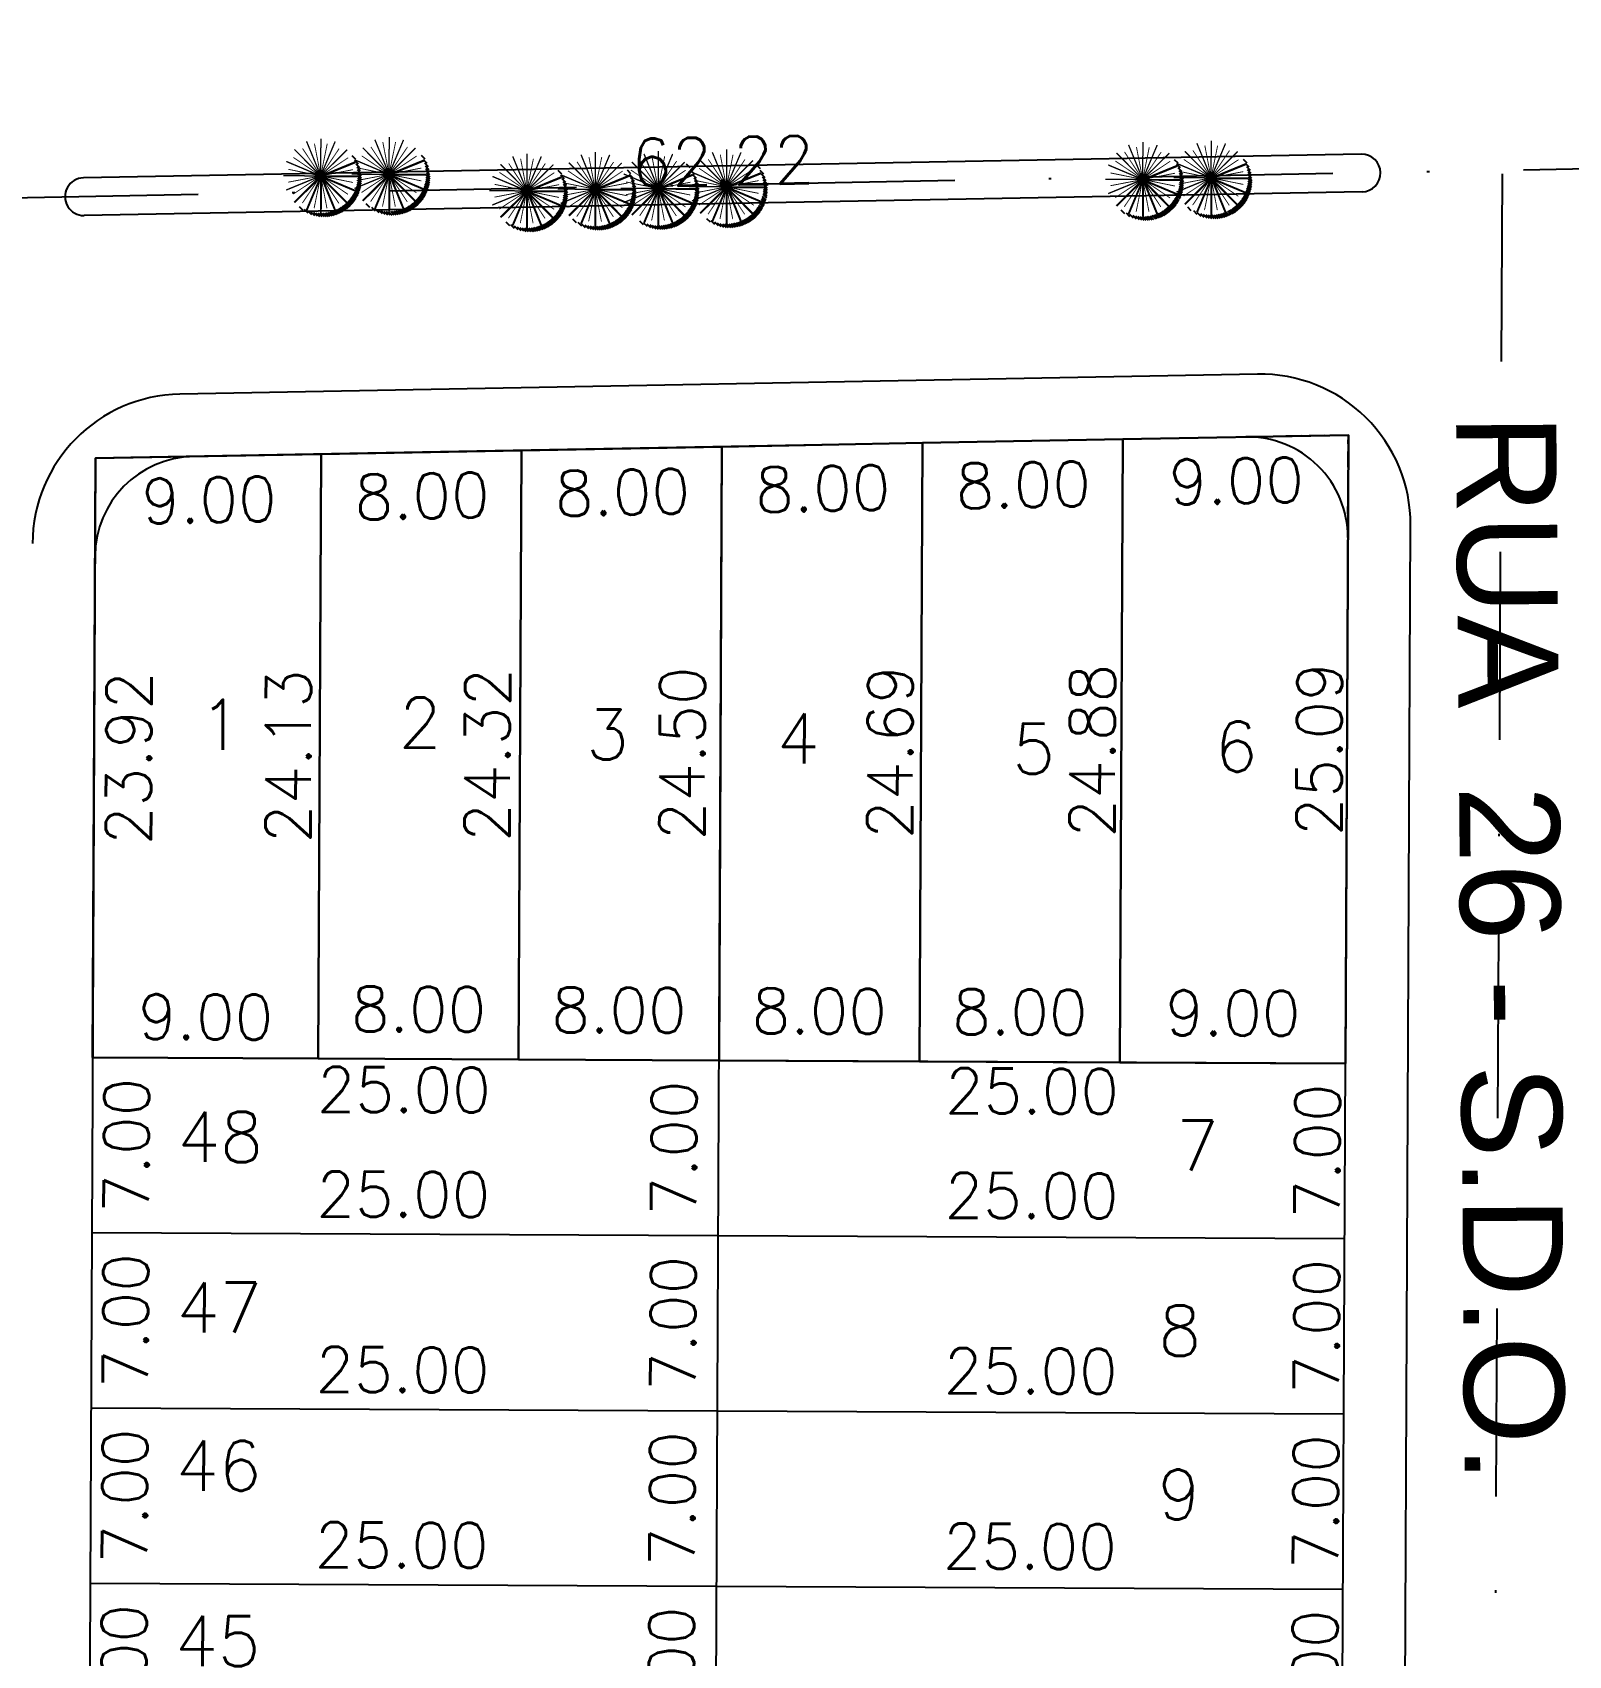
# Model space of a CAD drawing. Header units: millimetres. Extents: x -4430026 to 4783824, y 584 to 9593110.
# Drawn here: x 3112.3 to 3173.6, y 1642.3 to 1707.1 of the extents above; entities that cross this region are included whole.
import ezdxf
from ezdxf.enums import TextEntityAlignment as Align

# ---------------------------------------------------------------- set-up
doc = ezdxf.new("R2010")
doc.units = ezdxf.units.MM
for name, pattern in [('DASHDOT', [1, 0.5, -0.25, 0, -0.25]), ('HIDDEN', [0.375, 0.25, -0.125]), ('HIDDEN2', [0.1875, 0.125, -0.0625])]:
    doc.linetypes.add(name, pattern=pattern)
for name, color, linetype in [('boundary filipe', 6, 'Continuous'), ('BOUNDARY LOTES', 2, 'Continuous'), ('BOUNDARY VERDES', 92, 'Continuous'), ('Calçada', 1, 'Continuous'), ('CANTOS', 9, 'HIDDEN'), ('Cota', 8, 'Continuous'), ('COTAS', 8, 'Continuous'), ('curvas', 4, 'Continuous'), ('Lotes', 2, 'Continuous'), ('Nomes de Ruas', 3, 'Continuous'), ('Numero de lotes', 5, 'Continuous'), ('PAI_pDYD', 72, 'Continuous'), ('Projeção', 8, 'HIDDEN2'), ('QUADRA', 4, 'Continuous')]:
    doc.layers.add(name, color=color, linetype=linetype)
doc.styles.add('arcad1', font='romans.shx')
doc.styles.add('ARIAL', font='arial.ttf', dxfattribs={"height": 0.25})
doc.styles.add('ROMANS', font='romans.shx')
doc.dimstyles.new('BOLA100', dxfattribs={"dimscale": 0, "dimtxt": 1.9, "dimasz": 0.18, "dimexe": 0.18, "dimexo": 0.063, "dimgap": 0, "dimtad": 1, "dimzin": 4, "dimdsep": 46, "dimtxsty": 'ROMANS', "dimcen": 0.09, "dimse1": 1, "dimse2": 1, "dimsd1": 1, "dimsd2": 1, "dimclrt": 256, "dimaunit": 1, "dimadec": 4, "dimazin": 0, "dimtfac": 1.2, "dimtix": 1, "dimtmove": 2, "dimatfit": 3, "dimfxl": 1, "dimtvp": 2, "dimtolj": 1, "dimtzin": 4, "dimarcsym": 0})
doc.dimstyles.get("Standard").update_dxf_attribs({"dimtxt": 0.18, "dimasz": 0.18, "dimexe": 0.18, "dimexo": 0.0625, "dimgap": 0.09, "dimtad": 0, "dimtih": 1, "dimtoh": 1, "dimdec": 4, "dimzin": 0, "dimdsep": 46, "dimtxsty": 'Standard', "dimcen": 0.09, "dimadec": 0, "dimazin": 0, "dimtfac": 1, "dimtdec": 4, "dimtofl": 0, "dimtmove": 0, "dimatfit": 3, "dimfxl": 1, "dimtolj": 1, "dimtzin": 0, "dimarcsym": 0})

# ---------------------------------------------------------------- blocks, each defined once
blk = doc.blocks.new('PALMEIRA_PROPOSTA')
at = {"linetype": 'Continuous'}
h = blk.add_hatch(dxfattribs=at)
h.set_pattern_fill('_USER', color=250, scale=0.168035, angle=315, style=0, pattern_type=0)
h.set_pattern_definition([(315, (-2.75975, -4.60628), (0.1188187, 0.1188187), [])])
h.paths.add_polyline_path([(4.61, -0.41, 0.216766), (3.17, 2.76, -0.18118), (4.2, 0, -0.643702), (-2.76, -3.17, 0.693222)])
blk.add_hatch(color=1, dxfattribs=at).paths.add_polyline_path([(-0.4, 0, 1), (0.4, 0, 1)])
at = {"color": 98, "linetype": 'Continuous', "const_width": 0.15}
for points in [[(-1.61, 3.88), (-0.15, 0.37)], [(0, 4.2), (0, 0.4)], [(1.61, 3.88), (0.15, 0.37)], [(-2.97, 2.97), (-0.28, 0.28)], [(2.97, 2.97), (0.28, 0.28)], [(-4.2, 0), (-0.4, 0)], [(-3.88, 1.61), (-0.37, 0.15)], [(3.88, 1.61), (0.37, 0.15)], [(4.2, 0), (0.4, 0)], [(-3.88, -1.61), (-0.37, -0.15)], [(-2.97, -2.97), (-0.28, -0.28)], [(-1.61, -3.88), (-0.15, -0.37)], [(0, -4.2), (0, -0.4)], [(1.61, -3.88), (0.15, -0.37)], [(2.97, -2.97), (0.28, -0.28)], [(3.88, -1.61), (0.37, -0.15)]]:
    blk.add_lwpolyline(points, dxfattribs=at)
at = {"color": 96, "linetype": 'Continuous', "const_width": 0.1}
for points in [[(-0.72, 3.63), (-0.08, 0.39)], [(0.72, 3.63), (0.08, 0.39)], [(-3.08, 2.06), (-0.33, 0.22)], [(-2.06, 3.08), (-0.22, 0.33)], [(2.06, 3.08), (0.22, 0.33)], [(3.08, 2.06), (0.33, 0.22)], [(-3.63, 0.72), (-0.39, 0.08)], [(3.63, 0.72), (0.39, 0.08)], [(-3.63, -0.72), (-0.39, -0.08)], [(-3.08, -2.06), (-0.33, -0.22)], [(-2.06, -3.08), (-0.22, -0.33)], [(-0.72, -3.63), (-0.08, -0.39)], [(0.72, -3.63), (0.08, -0.39)], [(2.06, -3.08), (0.22, -0.33)], [(3.08, -2.06), (0.33, -0.22)], [(3.63, -0.72), (0.39, -0.08)]]:
    blk.add_lwpolyline(points, dxfattribs=at)
at = {"color": 98, "linetype": 'Continuous', "true_color": 0x001a00, "const_width": 0.15}
for points in [[(3.92, 1.52), (0.4, 0.07)], [(4.2, -0.07), (0.4, -0.07)], [(-2.92, -3.02), (-0.23, -0.34)], [(-1.54, -3.91), (-0.09, -0.4)], [(0.07, -4.2), (0.07, -0.4)], [(1.68, -3.85), (0.23, -0.34)], [(2.92, -3.02), (0.23, -0.33)], [(3.85, -1.67), (0.34, -0.21)]]:
    blk.add_lwpolyline(points, dxfattribs=at)
at = {"color": 1, "linetype": 'Continuous'}
blk.add_circle((0, 0), 0.4, dxfattribs=at)
blk = doc.blocks.new('*D13695')
at = {"layer": 'DEFPOINTS', "color": 0, "linetype": 'ByBlock'}
for p in [(3170.97, 1701.556), (3108.764, 1700.403), (3108.764, 1700.403)]:
    blk.add_point(p, dxfattribs=at)
at = {"layer": 'COTAS', "linetype": 'ByBlock', "insert": (3139.849, 1701.929), "char_height": 1.9, "attachment_point": 5, "rotation": 1.06117, "style": 'ROMANS'}
blk.add_mtext('\\A1;62.22', dxfattribs=at)
blk = doc.blocks.new('*D13703')
at = {"layer": 'DEFPOINTS', "color": 0, "linetype": 'ByBlock'}
for p in [(3214.968, 1702.216), (3214.968, 1702.216), (3170.967, 1700.936)]:
    blk.add_point(p, dxfattribs=at)
at = {"layer": 'COTAS', "linetype": 'ByBlock', "insert": (3192.94, 1702.526), "char_height": 1.9, "attachment_point": 5, "rotation": 1.66684, "style": 'ROMANS'}
blk.add_mtext('\\A1;44.02', dxfattribs=at)
blk = doc.blocks.new('*D13731')
at = {"layer": 'DEFPOINTS', "color": 0, "linetype": 'ByBlock'}
for p in [(3170.97, 1701.556), (3170.075, 1512.727), (3170.075, 1512.727)]:
    blk.add_point(p, dxfattribs=at)
at = {"layer": 'COTAS', "linetype": 'ByBlock', "insert": (3168.627, 1607.032), "char_height": 1.9, "attachment_point": 5, "rotation": 89.72858, "style": 'ROMANS'}
blk.add_mtext('\\A1;188.83', dxfattribs=at)
blk = doc.blocks.new('*D14373')
at = {"layer": 'DEFPOINTS', "color": 0, "linetype": 'ByBlock'}
for p in [(3604.912, 1990.48), (3526.384, 1988.213), (3530.475, 1981.234), (3075.494, 1975.213), (3524.484, 1587.125)]:
    blk.add_point(p, dxfattribs=at)
at = {"layer": 'COTAS', "linetype": 'ByBlock', "insert": (3531.365, 1983.353), "char_height": 1.9, "attachment_point": 5, "rotation": 45.6902, "style": 'ROMANS'}
blk.add_mtext('\\A1;91°55\'24"', dxfattribs=at)
blk = doc.blocks.new('*D14374')
at = {"layer": 'DEFPOINTS', "color": 0, "linetype": 'ByBlock'}
for p in [(3526.384, 1988.213), (3526.384, 1988.213), (3519.485, 1984.064), (3146.21, 1977.133), (3524.484, 1587.125)]:
    blk.add_point(p, dxfattribs=at)
at = {"layer": 'COTAS', "linetype": 'ByBlock', "insert": (3521.551, 1983.261), "char_height": 1.9, "attachment_point": 5, "rotation": 315.69901, "style": 'ROMANS'}
blk.add_mtext('\\A1;88°3\'33"', dxfattribs=at)
blk = doc.blocks.new('*D11700')
at = {"layer": 'DEFPOINTS', "color": 0}
for p in [(3114.815, 1690.064), (3123.816, 1690.231), (3123.915, 1684.884)]:
    blk.add_point(p, dxfattribs=at)
at = {"layer": 'Cota', "color": 41, "insert": (3119.347, 1688.4), "char_height": 1.8, "attachment_point": 5, "rotation": 1.06117, "style": 'ROMANS'}
blk.add_mtext('\\A1;9.00', dxfattribs=at)
blk = doc.blocks.new('*D11701')
at = {"layer": 'DEFPOINTS', "color": 0}
for p in [(3123.816, 1690.231), (3131.816, 1690.379), (3131.915, 1685.032)]:
    blk.add_point(p, dxfattribs=at)
at = {"layer": 'Cota', "color": 41, "insert": (3127.848, 1688.557), "char_height": 1.8, "attachment_point": 5, "rotation": 1.06117, "style": 'ROMANS'}
blk.add_mtext('\\A1;8.00', dxfattribs=at)
blk = doc.blocks.new('*D11702')
at = {"layer": 'DEFPOINTS', "color": 0}
for p in [(3131.816, 1690.379), (3139.816, 1690.341), (3139.912, 1685.18)]:
    blk.add_point(p, dxfattribs=at)
at = {"layer": 'Cota', "color": 41, "insert": (3135.847, 1688.706), "char_height": 1.8, "attachment_point": 5, "rotation": 1.06117, "style": 'ROMANS'}
blk.add_mtext('\\A1;8.00', dxfattribs=at)
blk = doc.blocks.new('*D11703')
at = {"layer": 'DEFPOINTS', "color": 0}
for p in [(3139.816, 1690.341), (3147.816, 1690.303), (3147.908, 1685.328)]:
    blk.add_point(p, dxfattribs=at)
at = {"layer": 'Cota', "color": 41, "insert": (3143.843, 1688.854), "char_height": 1.8, "attachment_point": 5, "rotation": 1.06117, "style": 'ROMANS'}
blk.add_mtext('\\A1;8.00', dxfattribs=at)
blk = doc.blocks.new('*D11704')
at = {"layer": 'DEFPOINTS', "color": 0}
for p in [(3147.809, 1690.675), (3155.819, 1690.823), (3155.918, 1685.477)]:
    blk.add_point(p, dxfattribs=at)
at = {"layer": 'Cota', "color": 41, "insert": (3151.846, 1689.002), "char_height": 1.8, "attachment_point": 5, "rotation": 1.06117, "style": 'ROMANS'}
blk.add_mtext('\\A1;8.00', dxfattribs=at)
blk = doc.blocks.new('*D11705')
at = {"layer": 'DEFPOINTS', "color": 0}
for p in [(3155.819, 1690.823), (3164.819, 1690.781), (3164.914, 1685.643)]:
    blk.add_point(p, dxfattribs=at)
at = {"layer": 'Cota', "color": 41, "insert": (3160.349, 1689.16), "char_height": 1.8, "attachment_point": 5, "rotation": 1.06117, "style": 'ROMANS'}
blk.add_mtext('\\A1;9.00', dxfattribs=at)
blk = doc.blocks.new('*D11706')
at = {"layer": 'DEFPOINTS', "color": 0}
for p in [(3123.703, 1666.525), (3131.703, 1666.487), (3131.693, 1664.453)]:
    blk.add_point(p, dxfattribs=at)
at = {"layer": 'Cota', "color": 41, "insert": (3127.711, 1668.072), "char_height": 1.8, "attachment_point": 5, "rotation": 359.72858, "style": 'ROMANS'}
blk.add_mtext('\\A1;8.00', dxfattribs=at)
blk = doc.blocks.new('*D11707')
at = {"layer": 'DEFPOINTS', "color": 0}
for p in [(3131.703, 1666.487), (3139.703, 1666.45), (3139.693, 1664.415)]:
    blk.add_point(p, dxfattribs=at)
at = {"layer": 'Cota', "color": 41, "insert": (3135.71, 1668.034), "char_height": 1.8, "attachment_point": 5, "rotation": 359.72858, "style": 'ROMANS'}
blk.add_mtext('\\A1;8.00', dxfattribs=at)
blk = doc.blocks.new('*D11708')
at = {"layer": 'DEFPOINTS', "color": 0}
for p in [(3139.703, 1666.45), (3147.703, 1666.412), (3147.693, 1664.377)]:
    blk.add_point(p, dxfattribs=at)
at = {"layer": 'Cota', "color": 41, "insert": (3143.71, 1667.996), "char_height": 1.8, "attachment_point": 5, "rotation": 359.72858, "style": 'ROMANS'}
blk.add_mtext('\\A1;8.00', dxfattribs=at)
blk = doc.blocks.new('*D11709')
at = {"layer": 'DEFPOINTS', "color": 0}
for p in [(3147.703, 1666.412), (3155.703, 1666.374), (3155.693, 1664.339)]:
    blk.add_point(p, dxfattribs=at)
at = {"layer": 'Cota', "color": 41, "insert": (3151.71, 1667.958), "char_height": 1.8, "attachment_point": 5, "rotation": 359.72858, "style": 'ROMANS'}
blk.add_mtext('\\A1;8.00', dxfattribs=at)
blk = doc.blocks.new('*D11710')
at = {"layer": 'DEFPOINTS', "color": 0}
for p in [(3155.703, 1666.374), (3164.703, 1666.331), (3164.693, 1664.297)]:
    blk.add_point(p, dxfattribs=at)
at = {"layer": 'Cota', "color": 41, "insert": (3160.21, 1667.918), "char_height": 1.8, "attachment_point": 5, "rotation": 359.72858, "style": 'ROMANS'}
blk.add_mtext('\\A1;9.00', dxfattribs=at)
blk = doc.blocks.new('*D11711')
at = {"layer": 'DEFPOINTS', "color": 0}
for p in [(3126.164, 1690.219), (3126.05, 1666.087), (3126.05, 1666.087)]:
    blk.add_point(p, dxfattribs=at)
at = {"layer": 'Cota', "color": 41, "insert": (3122.507, 1678.17), "char_height": 1.8, "attachment_point": 5, "rotation": 89.72858, "style": 'ROMANS'}
blk.add_mtext('\\A1;24.13', dxfattribs=at)
blk = doc.blocks.new('*D11712')
at = {"layer": 'DEFPOINTS', "color": 0}
for p in [(3114.815, 1690.064), (3114.701, 1666.141), (3119.683, 1666.117)]:
    blk.add_point(p, dxfattribs=at)
at = {"layer": 'Cota', "color": 41, "insert": (3116.14, 1678.096), "char_height": 1.8, "attachment_point": 5, "rotation": 89.72858, "style": 'ROMANS'}
blk.add_mtext('\\A1;23.92', dxfattribs=at)
blk = doc.blocks.new('*D11713')
at = {"layer": 'DEFPOINTS', "color": 0}
for p in [(3131.816, 1690.379), (3131.701, 1666.06), (3133.995, 1666.05)]:
    blk.add_point(p, dxfattribs=at)
at = {"layer": 'Cota', "color": 41, "insert": (3130.452, 1678.226), "char_height": 1.8, "attachment_point": 5, "rotation": 89.72858, "style": 'ROMANS'}
blk.add_mtext('\\A1;24.32', dxfattribs=at)
blk = doc.blocks.new('*D11714')
at = {"layer": 'DEFPOINTS', "color": 0}
for p in [(3139.817, 1690.527), (3139.701, 1666.023), (3141.774, 1666.013)]:
    blk.add_point(p, dxfattribs=at)
at = {"layer": 'Cota', "color": 41, "insert": (3138.232, 1678.282), "char_height": 1.8, "attachment_point": 5, "rotation": 89.72858, "style": 'ROMANS'}
blk.add_mtext('\\A1;24.50', dxfattribs=at)
blk = doc.blocks.new('*D11715')
at = {"layer": 'DEFPOINTS', "color": 0}
for p in [(3147.818, 1690.675), (3147.701, 1665.985), (3150.067, 1665.973)]:
    blk.add_point(p, dxfattribs=at)
at = {"layer": 'Cota', "color": 41, "insert": (3146.526, 1678.336), "char_height": 1.8, "attachment_point": 5, "rotation": 89.72858, "style": 'ROMANS'}
blk.add_mtext('\\A1;24.69', dxfattribs=at)
blk = doc.blocks.new('*D11716')
at = {"layer": 'DEFPOINTS', "color": 0}
for p in [(3155.819, 1690.823), (3155.701, 1665.947), (3158.14, 1665.935)]:
    blk.add_point(p, dxfattribs=at)
at = {"layer": 'Cota', "color": 41, "insert": (3154.599, 1678.391), "char_height": 1.8, "attachment_point": 5, "rotation": 89.72858, "style": 'ROMANS'}
blk.add_mtext('\\A1;24.88', dxfattribs=at)
blk = doc.blocks.new('*D11717')
at = {"layer": 'DEFPOINTS', "color": 0}
for p in [(3164.82, 1690.99), (3164.701, 1665.904), (3167.201, 1665.892)]:
    blk.add_point(p, dxfattribs=at)
at = {"layer": 'Cota', "color": 41, "insert": (3163.66, 1678.452), "char_height": 1.8, "attachment_point": 5, "rotation": 89.72858, "style": 'ROMANS'}
blk.add_mtext('\\A1;25.09', dxfattribs=at)
blk = doc.blocks.new('*D11748')
at = {"layer": 'DEFPOINTS', "color": 0}
for p in [(3114.543, 1648.192), (3139.543, 1648.074), (3139.519, 1643.021)]:
    blk.add_point(p, dxfattribs=at)
at = {"layer": 'Cota', "color": 41, "insert": (3127.036, 1646.68), "char_height": 1.8, "attachment_point": 5, "rotation": 359.72858, "style": 'ROMANS'}
blk.add_mtext('\\A1;25.00', dxfattribs=at)
blk = doc.blocks.new('*D11749')
at = {"layer": 'DEFPOINTS', "color": 0}
for p in [(3139.622, 1649.247), (3164.621, 1649.128), (3164.592, 1642.969)]:
    blk.add_point(p, dxfattribs=at)
at = {"layer": 'Cota', "color": 41, "insert": (3152.109, 1646.628), "char_height": 1.8, "attachment_point": 5, "rotation": 359.72858, "style": 'ROMANS'}
blk.add_mtext('\\A1;25.00', dxfattribs=at)
blk = doc.blocks.new('*D11750')
at = {"layer": 'DEFPOINTS', "color": 0}
for p in [(3114.576, 1655.192), (3139.576, 1655.074), (3139.552, 1650.021)]:
    blk.add_point(p, dxfattribs=at)
at = {"layer": 'Cota', "color": 41, "insert": (3127.069, 1653.68), "char_height": 1.8, "attachment_point": 5, "rotation": 359.72858, "style": 'ROMANS'}
blk.add_mtext('\\A1;25.00', dxfattribs=at)
blk = doc.blocks.new('*D11751')
at = {"layer": 'DEFPOINTS', "color": 0}
for p in [(3139.655, 1656.247), (3164.654, 1656.128), (3164.625, 1649.969)]:
    blk.add_point(p, dxfattribs=at)
at = {"layer": 'Cota', "color": 41, "insert": (3152.142, 1653.628), "char_height": 1.8, "attachment_point": 5, "rotation": 359.72858, "style": 'ROMANS'}
blk.add_mtext('\\A1;25.00', dxfattribs=at)
blk = doc.blocks.new('*D11752')
at = {"layer": 'DEFPOINTS', "color": 0}
for p in [(3114.609, 1662.192), (3139.609, 1662.074), (3139.585, 1657.021)]:
    blk.add_point(p, dxfattribs=at)
at = {"layer": 'Cota', "color": 41, "insert": (3127.102, 1660.68), "char_height": 1.8, "attachment_point": 5, "rotation": 359.72858, "style": 'ROMANS'}
blk.add_mtext('\\A1;25.00', dxfattribs=at)
blk = doc.blocks.new('*D11753')
at = {"layer": 'DEFPOINTS', "color": 0}
for p in [(3139.688, 1663.247), (3164.688, 1663.128), (3164.658, 1656.969)]:
    blk.add_point(p, dxfattribs=at)
at = {"layer": 'Cota', "color": 41, "insert": (3152.176, 1660.628), "char_height": 1.8, "attachment_point": 5, "rotation": 359.72858, "style": 'ROMANS'}
blk.add_mtext('\\A1;25.00', dxfattribs=at)
blk = doc.blocks.new('*D11754')
at = {"layer": 'DEFPOINTS', "color": 0}
for p in [(3114.629, 1666.368), (3139.629, 1666.249), (3139.605, 1661.197)]:
    blk.add_point(p, dxfattribs=at)
at = {"layer": 'Cota', "color": 41, "insert": (3127.122, 1664.856), "char_height": 1.8, "attachment_point": 5, "rotation": 359.72858, "style": 'ROMANS'}
blk.add_mtext('\\A1;25.00', dxfattribs=at)
blk = doc.blocks.new('*D11755')
at = {"layer": 'DEFPOINTS', "color": 0}
for p in [(3139.708, 1667.422), (3164.707, 1667.304), (3164.678, 1661.144)]:
    blk.add_point(p, dxfattribs=at)
at = {"layer": 'Cota', "color": 41, "insert": (3152.195, 1664.803), "char_height": 1.8, "attachment_point": 5, "rotation": 359.72858, "style": 'ROMANS'}
blk.add_mtext('\\A1;25.00', dxfattribs=at)
blk = doc.blocks.new('*D11789')
at = {"layer": 'DEFPOINTS', "color": 0}
for p in [(3114.707, 1667.245), (3123.706, 1667.202), (3123.692, 1664.142)]:
    blk.add_point(p, dxfattribs=at)
at = {"layer": 'Cota', "color": 41, "insert": (3119.209, 1667.763), "char_height": 1.8, "attachment_point": 5, "rotation": 359.72858, "style": 'ROMANS'}
blk.add_mtext('\\A1;9.00', dxfattribs=at)
blk = doc.blocks.new('*D11790')
at = {"layer": 'DEFPOINTS', "color": 0}
for p in [(3115.243, 1666.138), (3115.209, 1659.139), (3119.631, 1659.118)]:
    blk.add_point(p, dxfattribs=at)
at = {"layer": 'Cota', "color": 41, "insert": (3116.047, 1662.635), "char_height": 1.8, "attachment_point": 5, "rotation": 89.72858, "style": 'ROMANS'}
blk.add_mtext('\\A1;7.00', dxfattribs=at)
blk = doc.blocks.new('*D11791')
at = {"layer": 'DEFPOINTS', "color": 0}
for p in [(3115.209, 1659.139), (3114.635, 1652.141), (3119.597, 1652.118)]:
    blk.add_point(p, dxfattribs=at)
at = {"layer": 'Cota', "color": 41, "insert": (3116.014, 1655.635), "char_height": 1.8, "attachment_point": 5, "rotation": 89.72858, "style": 'ROMANS'}
blk.add_mtext('\\A1;7.00', dxfattribs=at)
blk = doc.blocks.new('*D11792')
at = {"layer": 'DEFPOINTS', "color": 0}
for p in [(3114.635, 1652.141), (3114.602, 1645.141), (3119.564, 1645.118)]:
    blk.add_point(p, dxfattribs=at)
at = {"layer": 'Cota', "color": 41, "insert": (3115.981, 1648.635), "char_height": 1.8, "attachment_point": 5, "rotation": 89.72858, "style": 'ROMANS'}
blk.add_mtext('\\A1;7.00', dxfattribs=at)
blk = doc.blocks.new('*D11793')
at = {"layer": 'DEFPOINTS', "color": 0}
for p in [(3114.602, 1645.141), (3114.569, 1638.141), (3119.531, 1638.118)]:
    blk.add_point(p, dxfattribs=at)
at = {"layer": 'Cota', "color": 41, "insert": (3115.948, 1641.635), "char_height": 1.8, "attachment_point": 5, "rotation": 89.72858, "style": 'ROMANS'}
blk.add_mtext('\\A1;7.00', dxfattribs=at)
blk = doc.blocks.new('*D11835')
at = {"layer": 'DEFPOINTS', "color": 0}
for p in [(3139.602, 1645.023), (3141.417, 1645.014), (3139.568, 1638.023)]:
    blk.add_point(p, dxfattribs=at)
at = {"layer": 'Cota', "color": 41, "insert": (3137.801, 1641.531), "char_height": 1.8, "attachment_point": 5, "rotation": 89.72858, "style": 'ROMANS'}
blk.add_mtext('\\A1;7.00', dxfattribs=at)
blk = doc.blocks.new('*D11836')
at = {"layer": 'DEFPOINTS', "color": 0}
for p in [(3139.635, 1652.023), (3141.451, 1652.014), (3139.602, 1645.023)]:
    blk.add_point(p, dxfattribs=at)
at = {"layer": 'Cota', "color": 41, "insert": (3137.834, 1648.531), "char_height": 1.8, "attachment_point": 5, "rotation": 89.72858, "style": 'ROMANS'}
blk.add_mtext('\\A1;7.00', dxfattribs=at)
blk = doc.blocks.new('*D11837')
at = {"layer": 'DEFPOINTS', "color": 0}
for p in [(3139.668, 1659.023), (3141.484, 1659.014), (3139.635, 1652.023)]:
    blk.add_point(p, dxfattribs=at)
at = {"layer": 'Cota', "color": 41, "insert": (3137.867, 1655.531), "char_height": 1.8, "attachment_point": 5, "rotation": 89.72858, "style": 'ROMANS'}
blk.add_mtext('\\A1;7.00', dxfattribs=at)
blk = doc.blocks.new('*D11838')
at = {"layer": 'DEFPOINTS', "color": 0}
for p in [(3139.701, 1666.023), (3141.517, 1666.014), (3139.668, 1659.023)]:
    blk.add_point(p, dxfattribs=at)
at = {"layer": 'Cota', "color": 41, "insert": (3137.9, 1662.531), "char_height": 1.8, "attachment_point": 5, "rotation": 89.72858, "style": 'ROMANS'}
blk.add_mtext('\\A1;7.00', dxfattribs=at)
blk = doc.blocks.new('*D11839')
at = {"layer": 'DEFPOINTS', "color": 0}
for p in [(3164.701, 1665.904), (3164.668, 1658.904), (3167.168, 1658.892)]:
    blk.add_point(p, dxfattribs=at)
at = {"layer": 'Cota', "color": 41, "insert": (3163.584, 1662.409), "char_height": 1.8, "attachment_point": 5, "rotation": 89.72858, "style": 'ROMANS'}
blk.add_mtext('\\A1;7.00', dxfattribs=at)
blk = doc.blocks.new('*D11840')
at = {"layer": 'DEFPOINTS', "color": 0}
for p in [(3164.668, 1658.904), (3164.634, 1651.904), (3167.134, 1651.892)]:
    blk.add_point(p, dxfattribs=at)
at = {"layer": 'Cota', "color": 41, "insert": (3163.551, 1655.409), "char_height": 1.8, "attachment_point": 5, "rotation": 89.72858, "style": 'ROMANS'}
blk.add_mtext('\\A1;7.00', dxfattribs=at)
blk = doc.blocks.new('*D11841')
at = {"layer": 'DEFPOINTS', "color": 0}
for p in [(3164.634, 1651.904), (3164.601, 1644.904), (3167.101, 1644.893)]:
    blk.add_point(p, dxfattribs=at)
at = {"layer": 'Cota', "color": 41, "insert": (3163.518, 1648.41), "char_height": 1.8, "attachment_point": 5, "rotation": 89.72858, "style": 'ROMANS'}
blk.add_mtext('\\A1;7.00', dxfattribs=at)
blk = doc.blocks.new('*D11842')
at = {"layer": 'DEFPOINTS', "color": 0}
for p in [(3164.601, 1644.904), (3164.568, 1637.904), (3167.068, 1637.893)]:
    blk.add_point(p, dxfattribs=at)
at = {"layer": 'Cota', "color": 41, "insert": (3163.485, 1641.41), "char_height": 1.8, "attachment_point": 5, "rotation": 89.72858, "style": 'ROMANS'}
blk.add_mtext('\\A1;7.00', dxfattribs=at)
blk = doc.blocks.new('*D8196')
at = {"layer": 'DEFPOINTS', "color": 0}
for p in [(3109.4, 1834.771), (3224.597, 1702.549), (3224.597, 1702.549)]:
    blk.add_point(p, dxfattribs=at)
at = {"layer": 'curvas', "color": 41, "insert": (3169.713, 1771.025), "char_height": 1.8, "attachment_point": 5, "rotation": 311.06374, "style": 'ROMANS'}
blk.add_mtext('\\A1;175.37', dxfattribs=at)

msp = doc.modelspace()

# ---------------------------------------------------------------- hatches: boundary and pattern name
at = {"layer": 'BOUNDARY VERDES'}
h = msp.add_hatch(dxfattribs=at)
h.set_pattern_fill('GRASS', color=256, scale=3, angle=-0.27142, style=0)
h.set_pattern_definition([(89.7286, (3078.913, 1593.6197), (-2.1112475, 2.1313455), [0.5625, -3.68014]), (44.7286, (3078.913, 1593.6197), (-2.111248, 2.131346), [0.5625, -2.4375]), (134.7286, (3078.913, 1593.6197), (-2.131346, -2.111248), [0.5625, -2.4375])])
edge = h.paths.add_edge_path()
edge.add_line((3248.03, 1759.928), (3165.143, 1785.42))
edge.add_line((3165.143, 1785.42), (3159.727, 1817.911))
edge.add_line((3159.727, 1817.911), (3154.269, 1827.011))
edge.add_line((3154.269, 1827.011), (3130.852, 1862.88))
edge.add_line((3130.852, 1862.88), (3120.092, 1931.537))
edge.add_line((3120.092, 1931.537), (3103.391, 1958.759))
edge.add_line((3103.391, 1958.759), (3100.916, 1975.948))
edge.add_line((3100.916, 1975.948), (3080.721, 1975.364))
edge.add_line((3080.721, 1975.364), (3083.218, 1966.143))
edge.add_line((3083.218, 1966.143), (3084.648, 1962.276))
edge.add_line((3084.648, 1962.276), (3088.089, 1953.95))
edge.add_line((3088.089, 1953.95), (3094.136, 1939.652))
edge.add_line((3094.136, 1939.652), (3101.624, 1921.155))
edge.add_line((3101.624, 1921.155), (3108.945, 1901.056))
edge.add_line((3108.945, 1901.056), (3114.853, 1881.755))
edge.add_arc((3099.998, 1876.673), 15.7, -0.27142, 18.88315, ccw=False)
edge.add_line((3115.698, 1876.599), (3115.511, 1837.043))
edge.add_line((3115.511, 1837.043), (3226.032, 1710.203))
edge.add_line((3226.032, 1710.203), (3243.994, 1684.136))
edge.add_line((3243.994, 1684.136), (3289.81, 1592.621))
edge.add_line((3289.81, 1592.621), (3465.935, 1591.789))
edge.add_line((3465.935, 1591.789), (3402.048, 1629.417))
edge.add_line((3402.048, 1629.417), (3386.235, 1653.698))
edge.add_line((3386.235, 1653.698), (3301.389, 1732.111))
edge.add_line((3301.389, 1732.111), (3267.502, 1743.277))
edge.add_line((3267.502, 1743.277), (3248.03, 1759.928))

# ---------------------------------------------------------------- linework, layer by layer
at = {"layer": 'boundary filipe', "elevation": 2.439}
msp.add_lwpolyline([(3114.001, 1518.295), (3164.004, 1518.77), (3164.82, 1690.99), (3114.815, 1690.064), (3114.001, 1518.295)], close=True, dxfattribs=at)
at = {"layer": 'BOUNDARY LOTES', "elevation": 2.439}
for points in [[(3131.816, 1690.379), (3139.817, 1690.527), (3139.701, 1666.023), (3131.701, 1666.06), (3131.816, 1690.379)], [(3139.817, 1690.527), (3147.818, 1690.675), (3147.701, 1665.985), (3139.701, 1666.023), (3139.817, 1690.527)], [(3147.818, 1690.675), (3155.819, 1690.823), (3155.701, 1665.947), (3147.701, 1665.985), (3147.818, 1690.675)], [(3155.819, 1690.823), (3164.82, 1690.99), (3164.701, 1665.904), (3155.701, 1665.947), (3155.819, 1690.823)], [(3114.701, 1666.141), (3123.701, 1666.098), (3123.816, 1690.231), (3114.815, 1690.064), (3114.701, 1666.141)], [(3123.816, 1690.231), (3131.816, 1690.379), (3131.701, 1666.06), (3123.701, 1666.098), (3123.816, 1690.231)]]:
    msp.add_lwpolyline(points, dxfattribs=at)
for points in [[(3139.817, 1690.527), (3131.816, 1690.379), (3131.701, 1666.06), (3139.701, 1666.023)], [(3147.818, 1690.675), (3139.817, 1690.527), (3139.701, 1666.023), (3147.701, 1665.985)], [(3155.819, 1690.823), (3147.818, 1690.675), (3147.701, 1665.985), (3155.701, 1665.947)], [(3155.701, 1665.947), (3164.701, 1665.904), (3164.82, 1690.99), (3155.824, 1690.823)], [(3114.815, 1690.064), (3123.811, 1690.23), (3123.701, 1666.098), (3114.701, 1666.141)], [(3131.816, 1690.379), (3123.816, 1690.231), (3123.701, 1666.098), (3131.701, 1666.06)]]:
    msp.add_lwpolyline(points, close=True, dxfattribs=at)
at = {"layer": 'Calçada'}
for p, q in [((3165.338, 1702.201, 2.439), (3114.333, 1701.257, 2.439)), ((3165.338, 1702.201, 2.439), (3114.333, 1701.257, 2.439)), ((3165.366, 1700.702, 2.439), (3114.361, 1699.757, 2.439)), ((3165.366, 1700.702, 2.439), (3114.361, 1699.757, 2.439)), ((3161.192, 1693.423, 2.439), (3118.187, 1692.627, 2.439)), ((3166.52, 1522.208, 2.439), (3167.303, 1687.396, 2.439))]:
    msp.add_line(p, q, dxfattribs=at)
for centre, radius, start, end in [((3165.352, 1701.452, 2.439), 0.75, 271.06117, 91.06117), ((3165.352, 1701.452, 2.439), 0.75, 271.06117, 91.06117), ((3114.347, 1700.507, 2.439), 0.75, 91.06117, 271.06117), ((3161.303, 1687.424, 2.439), 6, 359.72858, 91.06117), ((3118.298, 1686.628, 2.439), 6, 91.06117, 179.72858)]:
    msp.add_arc(centre, radius, start, end, dxfattribs=at)
at = {"layer": 'CANTOS', "ltscale": 2.5}
for p, q in [((3164.82, 1690.99, 2.439), (3160.726, 1690.914, 2.439)), ((3164.8, 1686.896, 2.439), (3164.82, 1690.99, 2.439)), ((3114.796, 1686.156, 2.439), (3114.815, 1690.064, 2.439)), ((3118.722, 1690.136, 2.439), (3114.815, 1690.064, 2.439))]:
    msp.add_line(p, q, dxfattribs=at)
at = {"layer": 'curvas'}
for centre, start, end in [((3160.8, 1686.915, 2.439), 359.72858, 91.06117), ((3118.796, 1686.137, 2.439), 91.06117, 179.72858)]:
    msp.add_arc(centre, 4, start, end, dxfattribs=at)
at = {"layer": 'Lotes'}
for p, q in [((3139.002, 1518.532, 2.439), (3139.817, 1690.527, 2.439)), ((3147.701, 1665.985, 2.439), (3147.818, 1690.675, 2.439)), ((3155.701, 1665.947, 2.439), (3155.819, 1690.823, 2.439)), ((3123.701, 1666.098, 2.439), (3123.816, 1690.231, 2.439)), ((3131.701, 1666.06, 2.439), (3131.816, 1690.379, 2.439)), ((3164.701, 1665.904, 2.439), (3114.701, 1666.141, 2.439)), ((3164.668, 1658.904, 2.439), (3114.668, 1659.141, 2.439)), ((3164.634, 1651.904, 2.439), (3114.635, 1652.141, 2.439)), ((3164.634, 1651.904, 2.439), (3114.635, 1652.141, 2.439)), ((3164.601, 1644.904, 2.439), (3114.602, 1645.141, 2.439))]:
    msp.add_line(p, q, dxfattribs=at)
at = {"layer": 'Projeção', "linetype": 'DASHDOT', "ltscale": 15}
for p, q in [((3224.597, 1702.549, 2.439), (2859.939, 1695.795, 2.439)), ((3170.075, 1512.727, 2.439), (3170.97, 1701.556, 2.439))]:
    msp.add_line(p, q, dxfattribs=at)
at = {"layer": 'QUADRA', "elevation": 2.439}
msp.add_lwpolyline([(3114.001, 1518.295), (3164.004, 1518.77), (3164.82, 1690.99), (3114.815, 1690.064), (3114.001, 1518.295)], close=True, dxfattribs=at)

# ---------------------------------------------------------------- block references
at = {"layer": 'PAI_pDYD', "color": 2, "xscale": 0.3550421296895795, "yscale": 0.3550421296895365, "zscale": 0.3550421296895365, "rotation": 359.7285806882999}
for p in [(3123.803, 1701.336, 2.439), (3126.531, 1701.4, 2.439), (3156.613, 1701.194, 2.439), (3159.341, 1701.258, 2.439), (3132.031, 1700.738, 2.439), (3134.759, 1700.803, 2.439), (3137.272, 1700.835, 2.439), (3140, 1700.9, 2.439)]:
    msp.add_blockref('PALMEIRA_PROPOSTA', p, dxfattribs=at)

# ---------------------------------------------------------------- texts
at = {"layer": 'Nomes de Ruas', "extrusion": (0.018825, 0.084574, 0.996239), "style": 'ARIAL'}
msp.add_text('RUA  26 - S.D.O.', height=4, rotation=102.96746, dxfattribs=at).set_placement((-2725.832, -2330.959, 205.173))
at = {"layer": 'Numero de lotes', "style": 'arcad1'}
for s, p in [('1', (3119.812, 1679.427, 2.439)), ('2', (3127.775, 1679.51, 2.439)), ('3', (3135.253, 1679.036, 2.439)), ('4', (3142.853, 1678.88, 2.439)), ('5', (3152.261, 1678.47, 2.439)), ('6', (3160.344, 1678.552, 2.439)), ('48', (3119.791, 1662.974, 2.439)), ('7', (3158.794, 1662.632, 2.439)), ('47', (3119.758, 1656.164, 2.439)), ('8', (3158.096, 1655.241, 2.439)), ('46', (3119.729, 1649.849, 2.439)), ('9', (3158.065, 1648.703, 2.439)), ('45', (3119.695, 1642.849, 2.439))]:
    msp.add_text(s, height=2, rotation=359.72858, dxfattribs=at).set_placement(p, align=Align.MIDDLE_CENTER)

# ---------------------------------------------------------------- dimensions: what is measured, and where the dimension line sits
at = {"layer": 'Cota'}
for p1, p2, distance, picture, middle in [((3139.817, 1690.527, 2.439), (3139.701, 1666.023, 2.439), 2.073, '*D11714', (3138.232, 1678.282, 2.439)), ((3147.818, 1690.675, 2.439), (3147.701, 1665.985, 2.439), 2.366, '*D11715', (3146.526, 1678.336, 2.439)), ((3155.819, 1690.823, 2.439), (3155.701, 1665.947, 2.439), 2.44, '*D11716', (3154.599, 1678.391, 2.439)), ((3164.82, 1690.99, 2.439), (3164.701, 1665.904, 2.439), 2.5, '*D11717', (3163.66, 1678.452, 2.439)), ((3114.815, 1690.064, 2.439), (3114.701, 1666.141, 2.439), 4.982, '*D11712', (3116.14, 1678.096, 2.439)), ((3114.815, 1690.064, 2.439), (3123.816, 1690.231, 2.439), -5.347, '*D11700', (3119.347, 1688.4, 2.439)), ((3126.164, 1690.219, 2.439), (3126.05, 1666.087, 2.439), 0, '*D11711', (3122.507, 1678.17, 2.439)), ((3131.816, 1690.379, 2.439), (3131.701, 1666.06, 2.439), 2.294, '*D11713', (3130.452, 1678.226, 2.439)), ((3114.707, 1667.245, 2.439), (3123.706, 1667.202, 2.439), -3.061, '*D11789', (3119.209, 1667.763, 2.439)), ((3139.708, 1667.422, 2.439), (3164.707, 1667.304, 2.439), -6.16, '*D11755', (3152.195, 1664.803, 2.439)), ((3114.629, 1666.368, 2.439), (3139.629, 1666.249, 2.439), -5.053, '*D11754', (3127.122, 1664.856, 2.439)), ((3115.243, 1666.138, 2.439), (3115.209, 1659.139, 2.439), 4.421, '*D11790', (3116.047, 1662.635, 2.439)), ((3164.701, 1665.904, 2.439), (3164.668, 1658.904, 2.439), 2.5, '*D11839', (3163.584, 1662.409, 2.439)), ((3139.688, 1663.247, 2.439), (3164.688, 1663.128, 2.439), -6.16, '*D11753', (3152.176, 1660.628, 2.439)), ((3114.609, 1662.192, 2.439), (3139.609, 1662.074, 2.439), -5.053, '*D11752', (3127.102, 1660.68, 2.439)), ((3139.655, 1656.247, 2.439), (3164.654, 1656.128, 2.439), -6.16, '*D11751', (3152.142, 1653.628, 2.439)), ((3114.576, 1655.192, 2.439), (3139.576, 1655.074, 2.439), -5.053, '*D11750', (3127.069, 1653.68, 2.439)), ((3139.622, 1649.247, 2.439), (3164.621, 1649.128, 2.439), -6.16, '*D11749', (3152.109, 1646.628, 2.439)), ((3114.543, 1648.192, 2.439), (3139.543, 1648.074, 2.439), -5.053, '*D11748', (3127.036, 1646.68, 2.439))]:
    dim = msp.add_aligned_dim(p1=p1, p2=p2, distance=distance, dimstyle='Standard', override={"dimtxt": 1.8, "dimexo": 0.063, "dimgap": 0, "dimtih": 0, "dimtoh": 0, "dimdec": 2, "dimzin": 4, "dimtxsty": 'ROMANS', "dimse1": 1, "dimse2": 1, "dimsd1": 1, "dimsd2": 1, "dimclrt": 41, "dimtfac": 1.2, "dimtdec": 2, "dimtix": 1, "dimtofl": 1, "dimtmove": 2, "dimfxl": 0.18, "dimfxlon": 1, "dimtvp": 2, "dimtzin": 4}, dxfattribs=at)
    dim.commit()
    dim.dimension.update_dxf_attribs({"geometry": picture, "text_midpoint": middle})
dim = msp.add_linear_dim(base=(3155.918, 1685.477, 2.439), p1=(3147.809, 1690.675, 2.439), p2=(3155.819, 1690.823, 2.439), angle=181.06117, text='8.00', dimstyle='Standard', override={"dimtxt": 1.8, "dimexo": 0.063, "dimgap": 0, "dimtih": 0, "dimtoh": 0, "dimdec": 2, "dimzin": 4, "dimtxsty": 'ROMANS', "dimse1": 1, "dimse2": 1, "dimsd1": 1, "dimsd2": 1, "dimclrt": 41, "dimtfac": 1.2, "dimtdec": 2, "dimtix": 1, "dimtofl": 1, "dimtmove": 2, "dimfxl": 0.18, "dimfxlon": 1, "dimtvp": 2, "dimtzin": 4}, dxfattribs=at)
dim.commit()
dim.dimension.update_dxf_attribs({"geometry": '*D11704', "text_midpoint": (3151.846, 1689.002, 2.439)})
for base, p1, p2, angle, picture, middle in [((3164.914, 1685.643, 2.439), (3155.819, 1690.823, 2.439), (3164.819, 1690.781, 2.439), 181.06117, '*D11705', (3160.349, 1689.16, 2.439)), ((3131.915, 1685.032, 2.439), (3123.816, 1690.231, 2.439), (3131.816, 1690.379, 2.439), 181.06117, '*D11701', (3127.848, 1688.557, 2.439)), ((3139.912, 1685.18, 2.439), (3131.816, 1690.379, 2.439), (3139.816, 1690.341, 2.439), 181.06117, '*D11702', (3135.847, 1688.706, 2.439)), ((3147.908, 1685.328, 2.439), (3139.816, 1690.341, 2.439), (3147.816, 1690.303, 2.439), 181.06117, '*D11703', (3143.843, 1688.854, 2.439)), ((3131.693, 1664.453, 2.439), (3123.703, 1666.525, 2.439), (3131.703, 1666.487, 2.439), 179.72858, '*D11706', (3127.711, 1668.072, 2.439)), ((3139.693, 1664.415, 2.439), (3131.703, 1666.487, 2.439), (3139.703, 1666.45, 2.439), 179.72858, '*D11707', (3135.71, 1668.034, 2.439)), ((3147.693, 1664.377, 2.439), (3139.703, 1666.45, 2.439), (3147.703, 1666.412, 2.439), 179.72858, '*D11708', (3143.71, 1667.996, 2.439)), ((3155.693, 1664.339, 2.439), (3147.703, 1666.412, 2.439), (3155.703, 1666.374, 2.439), 179.72858, '*D11709', (3151.71, 1667.958, 2.439)), ((3164.693, 1664.297, 2.439), (3155.703, 1666.374, 2.439), (3164.703, 1666.331, 2.439), 179.72858, '*D11710', (3160.21, 1667.918, 2.439)), ((3141.517, 1666.014, 2.439), (3139.668, 1659.023, 2.439), (3139.701, 1666.023, 2.439), 269.72858, '*D11838', (3137.9, 1662.531, 2.439)), ((3119.597, 1652.118, 2.439), (3115.209, 1659.139, 2.439), (3114.635, 1652.141, 2.439), 89.72858, '*D11791', (3116.014, 1655.635, 2.439)), ((3141.484, 1659.014, 2.439), (3139.635, 1652.023, 2.439), (3139.668, 1659.023, 2.439), 269.72858, '*D11837', (3137.867, 1655.531, 2.439)), ((3167.134, 1651.892, 2.439), (3164.668, 1658.904, 2.439), (3164.634, 1651.904, 2.439), 89.72858, '*D11840', (3163.551, 1655.409, 2.439)), ((3119.564, 1645.118, 2.439), (3114.635, 1652.141, 2.439), (3114.602, 1645.141, 2.439), 89.72858, '*D11792', (3115.981, 1648.635, 2.439)), ((3141.451, 1652.014, 2.439), (3139.602, 1645.023, 2.439), (3139.635, 1652.023, 2.439), 269.72858, '*D11836', (3137.834, 1648.531, 2.439)), ((3167.101, 1644.893, 2.439), (3164.634, 1651.904, 2.439), (3164.601, 1644.904, 2.439), 89.72858, '*D11841', (3163.518, 1648.41, 2.439)), ((3119.531, 1638.118, 2.439), (3114.602, 1645.141, 2.439), (3114.569, 1638.141, 2.439), 89.72858, '*D11793', (3115.948, 1641.635, 2.439)), ((3141.417, 1645.014, 2.439), (3139.568, 1638.023, 2.439), (3139.602, 1645.023, 2.439), 269.72858, '*D11835', (3137.801, 1641.531, 2.439)), ((3167.068, 1637.893, 2.439), (3164.601, 1644.904, 2.439), (3164.568, 1637.904, 2.439), 89.72858, '*D11842', (3163.485, 1641.41, 2.439))]:
    dim = msp.add_linear_dim(base=base, p1=p1, p2=p2, angle=angle, dimstyle='Standard', override={"dimtxt": 1.8, "dimexo": 0.063, "dimgap": 0, "dimtih": 0, "dimtoh": 0, "dimdec": 2, "dimzin": 4, "dimtxsty": 'ROMANS', "dimse1": 1, "dimse2": 1, "dimsd1": 1, "dimsd2": 1, "dimclrt": 41, "dimtfac": 1.2, "dimtdec": 2, "dimtix": 1, "dimtofl": 1, "dimtmove": 2, "dimfxl": 0.18, "dimfxlon": 1, "dimtvp": 2, "dimtzin": 4}, dxfattribs=at)
    dim.commit()
    dim.dimension.update_dxf_attribs({"geometry": picture, "text_midpoint": middle})
at = {"layer": 'COTAS', "linetype": 'ByBlock'}
for base, line1, line2, picture, middle in [((3530.475, 1981.234), ((3524.484, 1587.125, 2.439), (3526.384, 1988.213, 2.439)), ((3604.912, 1990.48, 2.439), (3075.494, 1975.213, 2.439)), '*D14373', (3531.365, 1983.353, 2.439)), ((3519.485, 1984.0642), ((3526.3841, 1988.2133, 2.4392), (3146.2101, 1977.1329, 2.4392)), ((3524.4841, 1587.1252, 2.4392), (3526.3841, 1988.2133, 2.4392)), '*D14374', (3521.5512, 1983.261, 2.4392))]:
    dim = msp.add_angular_dim_2l(base=base, line1=line1, line2=line2, dimstyle='BOLA100', override={"dimscale": 1, "dimdec": 0, "dimazin": 1}, dxfattribs=at)
    dim.commit()
    dim.dimension.update_dxf_attribs({"geometry": picture, "text_midpoint": middle})
for p1, p2, picture, middle in [((3170.967, 1700.936, 2.439), (3214.968, 1702.216, 2.439), '*D13703', (3192.94, 1702.526, 2.439)), ((3170.97, 1701.556, 2.439), (3108.764, 1700.403, 2.439), '*D13695', (3139.849, 1701.929, 2.439))]:
    dim = msp.add_aligned_dim(p1=p1, p2=p2, distance=0, dimstyle='BOLA100', override={"dimscale": 1, "dimfxl": 0.18}, dxfattribs=at)
    dim.commit()
    dim.dimension.update_dxf_attribs({"geometry": picture, "text_midpoint": middle})
dim = msp.add_linear_dim(base=(3170.075, 1512.727, 2.439), p1=(3170.97, 1701.556, 2.439), p2=(3170.075, 1512.727, 2.439), angle=269.72858, dimstyle='BOLA100', override={"dimscale": 1, "dimfxl": 0.18}, dxfattribs=at)
dim.commit()
dim.dimension.update_dxf_attribs({"geometry": '*D13731', "text_midpoint": (3168.627, 1607.032, 2.439), "dimtype": 161})
at = {"layer": 'curvas'}
dim = msp.add_aligned_dim(p1=(3109.4, 1834.771, 2.439), p2=(3224.597, 1702.549, 2.439), distance=0, dimstyle='Standard', override={"dimtxt": 1.8, "dimexo": 0.063, "dimgap": 0, "dimtih": 0, "dimtoh": 0, "dimdec": 2, "dimzin": 4, "dimtxsty": 'ROMANS', "dimse1": 1, "dimse2": 1, "dimsd1": 1, "dimsd2": 1, "dimclrt": 41, "dimtfac": 1.2, "dimtdec": 2, "dimtix": 1, "dimtofl": 1, "dimtmove": 2, "dimfxl": 0.18, "dimfxlon": 1, "dimtvp": 2, "dimtzin": 4}, dxfattribs=at)
dim.commit()
dim.dimension.update_dxf_attribs({"geometry": '*D8196', "text_midpoint": (3169.713, 1771.025, 2.439)})

doc.saveas('drawing.dxf')
